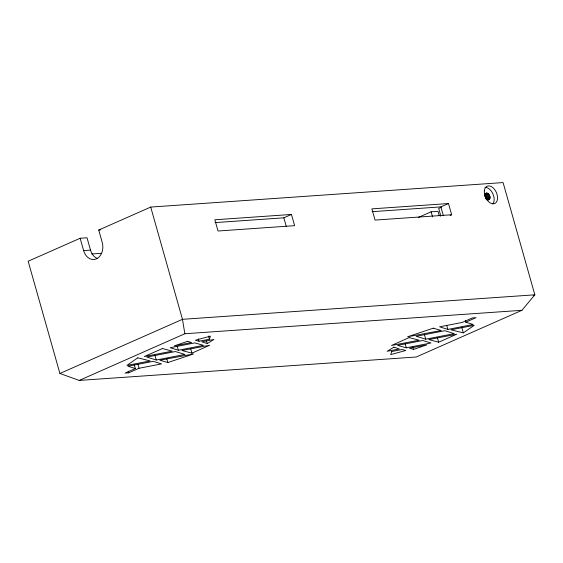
<?xml version="1.0" encoding="UTF-8"?>
<svg xmlns="http://www.w3.org/2000/svg" width="563" height="563" viewBox="0 0 563 563"><rect width="100%" height="100%" fill="white"/><g stroke="black" fill="none" stroke-linecap="round" stroke-linejoin="round"><path stroke-width="0.84" d="M489.859 198.619C491.091 196.142 487.417 190.885 485.264 194.087C484.039 196.564 487.713 201.821 489.859 198.619L487.044 199.865M209.401 339.236L210.393 336.132L195.382 340.242L198.978 341.227L209.401 339.236L208.493 336.027M521.915 310.304L534.85 294.815L503.09 182.574L150.715 207.078L98.729 230.042L102.22 242.393A13.026 9.916 86 0 1 96.421 258.846A13.026 9.916 86 0 1 83.627 250.605L80.136 238.262L28.15 261.232L59.91 373.473L79.2 380.426L416.254 356.991L521.915 310.304L184.854 333.746L79.2 380.426M463.349 332.888L474.229 325.315L450.914 329.798L463.349 332.888L461.759 327.272M207.247 343.55L213.94 339.454L201.793 341.776L207.247 343.55L206.339 340.341M191.941 353.156L209.598 345.274L181.912 350.503L191.941 353.156L190.576 348.342M215.073 222.603L283.843 217.818L291.451 214.454L294.625 225.679L218.022 231.006L214.841 219.781L291.451 214.454M59.91 373.473L182.475 319.32L534.85 294.815L533.245 295.519M372.108 211.681L440.878 206.895L448.486 203.539L451.66 214.763L450.14 215.432M418.239 217.494L431.11 211.808L438.007 211.329L439.196 215.538M441.132 207.381L438.718 208.444L440.146 213.497A5.327 4.054 86 0 1 440.35 216.248M485.2 193.609L486.608 192.989M485.123 193.996L487.234 193.06M485.067 194.601L487.889 193.355M484.989 195.417L488.515 193.862M484.849 196.403L489.078 194.531M489.536 195.326L485.313 197.198L485.637 198.063L489.859 196.191M485.806 198.936L490.028 197.071M486.509 199.457L490.028 197.902M487.424 200.125L489.536 199.189M487.671 200.189L489.078 199.562M135.345 368.54L125.077 373.079L128.73 372.826L139.047 368.265L161.525 363.902L153.263 361.333L127.956 366.246L135.345 368.54L134.212 364.535M465.77 322.191L476.031 317.659L472.385 317.912L462.068 322.472L439.59 326.829L447.852 329.404L473.159 324.485L465.77 322.191L465.312 320.586M438.647 342.205L456.769 334.197L428.83 339.566L438.647 342.205L437.289 337.392M413.502 349.433L426.817 344.845L409.561 348.18L413.502 349.433L412.82 347.033M167.837 362.558L193.482 353.972L159.871 360.229L167.837 362.558L166.704 358.554M406.303 347.843L430.976 342.98L422.778 340.502L397.569 345.372L406.303 347.843L405.17 343.831M156.254 360.024L184.946 354.444L175.396 351.551L146.844 357.083L156.254 360.024L154.895 355.211M425.719 339.186L454.271 333.655L444.861 330.713L416.163 336.287L425.719 339.186L424.354 334.373M178.337 350.228L203.546 345.365L194.812 342.888L170.139 347.751L178.337 350.228L177.204 346.224M448.486 203.539L371.883 208.866L375.057 220.084L451.66 214.763M98.729 230.042L100.453 229.922M80.136 238.262L87.026 237.783L90.523 250.127A13.026 9.916 86 0 0 97.561 258.572M83.627 250.605L90.523 250.127M91.776 253.976L101.424 253.301M440.878 206.895L443.377 215.713M431.11 211.808L432.539 216.861M446.719 325.393L447.852 329.404M283.843 217.818L286.335 226.636M198.303 338.827L198.978 341.227M150.715 207.078L182.475 319.32L184.854 333.746M137.914 364.254L139.047 368.265M128.273 371.221L128.73 372.826M485.025 187.373A9.472 5.926 66.2 0 1 492.822 193.616A9.472 5.926 66.2 0 1 492.829 203.919M391.707 351.502L390.722 354.606L405.726 350.496L402.13 349.503L391.707 351.502M137.766 357.85L126.886 365.415L150.201 360.932L137.766 357.85M393.868 347.188L387.175 351.284L399.315 348.954L393.868 347.188M409.174 337.582L391.51 345.464L419.203 340.235L409.174 337.582M162.468 348.525L144.346 356.534L172.285 351.171L162.468 348.525M187.613 341.298L174.291 345.886L191.554 342.557L187.613 341.298M433.278 328.173L407.633 336.758L441.244 330.509L433.278 328.173M484.363 190.737A9.472 5.926 66.2 0 0 493.484 203.841A9.472 5.926 66.2 0 0 494.983 189.998A9.472 5.926 66.2 0 0 484.363 190.737"/></g></svg>
